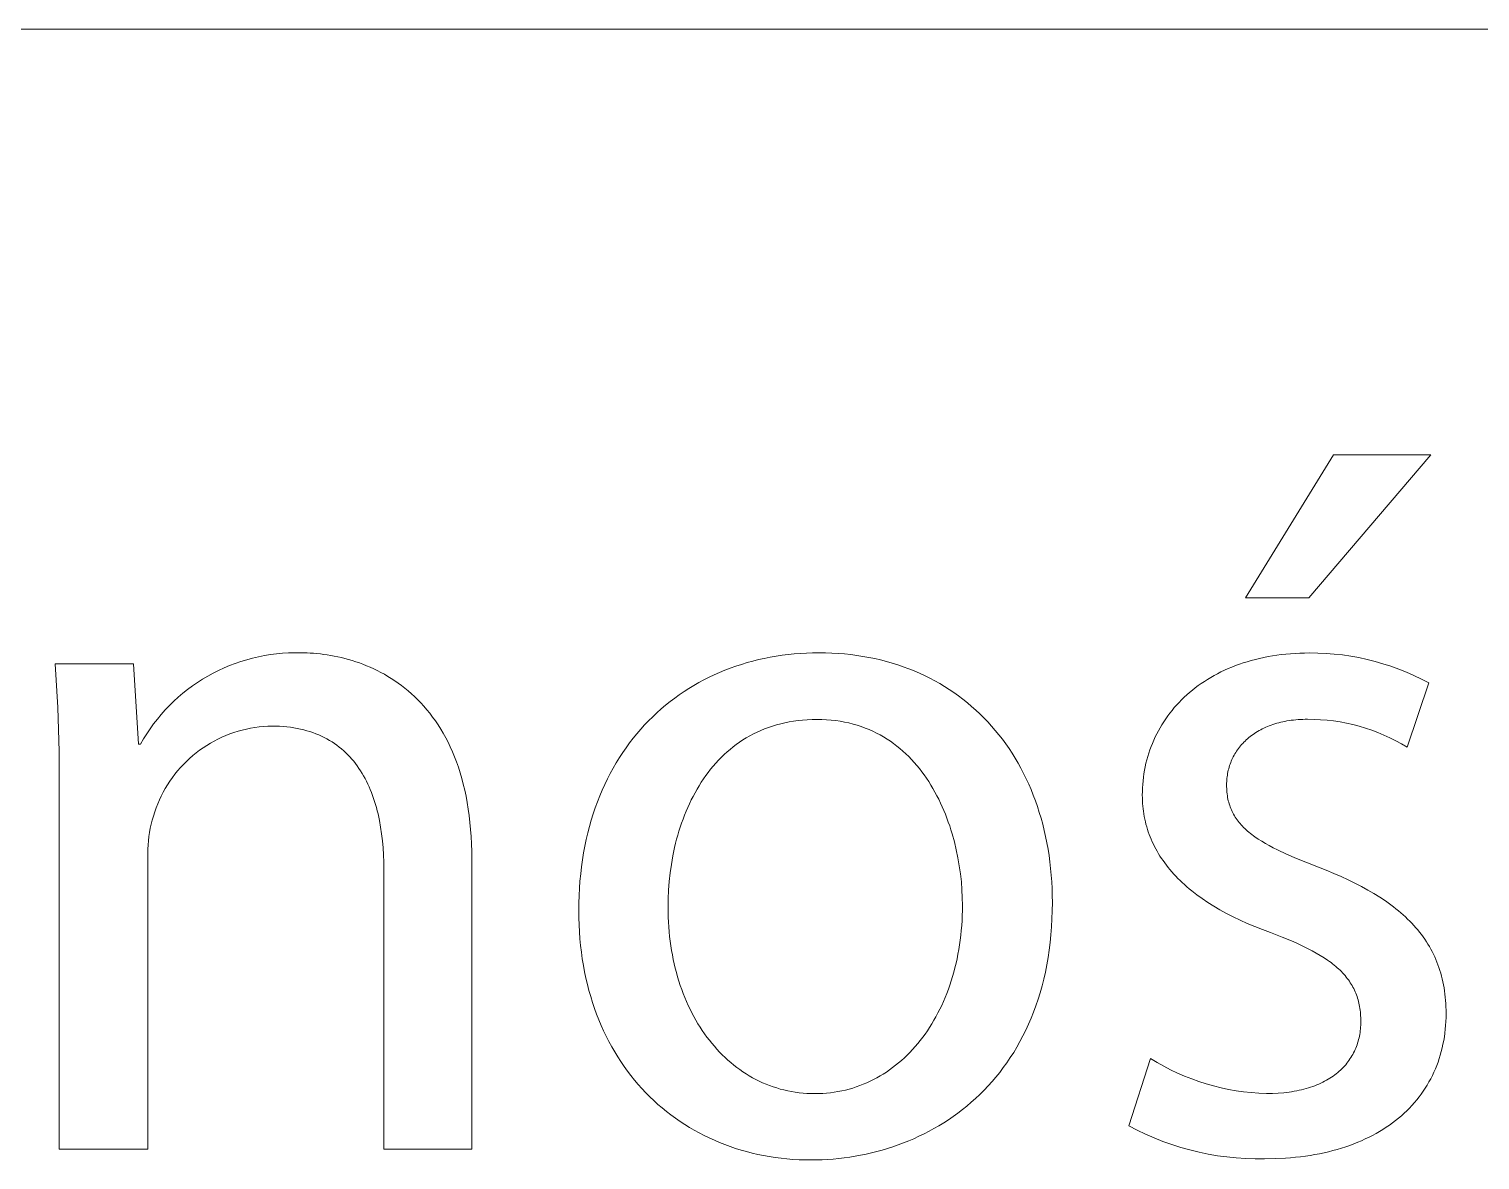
# Model space of a CAD drawing. Header units: millimetres. Extents: x 0 to 4030, y 0 to 2816.
# Drawn here: x 3441 to 3499.5, y 67.1 to 112.6 of the extents above; entities that cross this region are included whole.
import ezdxf

# ---------------------------------------------------------------- set-up
doc = ezdxf.new("R2010")
doc.units = ezdxf.units.MM
doc.header["$MEASUREMENT"] = 0
doc.layers.add('Domyślny', color=7, linetype='Continuous', true_color=0x000000)

msp = doc.modelspace()

# ---------------------------------------------------------------- linework, layer by layer
at = {"layer": 'Domyślny', "color": 18, "lineweight": 15, "true_color": 0x000000}
for p, q in [((2507.177, 112.62), (4026.414, 112.62)), ((3490.021, 89.707), (3493.564, 95.478)), ((3497.483, 95.478), (3492.571, 89.707)), ((3493.564, 95.478), (3497.483, 95.478)), ((3492.571, 89.707), (3490.021, 89.707)), ((3449.31, 87.072), (3449.541, 87.151)), ((3449.541, 87.151), (3449.774, 87.222)), ((3449.774, 87.222), (3450.01, 87.286)), ((3450.01, 87.286), (3450.248, 87.341)), ((3450.248, 87.341), (3450.487, 87.388)), ((3450.487, 87.388), (3450.728, 87.428)), ((3450.728, 87.428), (3450.97, 87.458)), ((3450.97, 87.458), (3451.213, 87.481)), ((3451.213, 87.481), (3451.456, 87.496)), ((3451.456, 87.496), (3451.7, 87.502)), ((3451.7, 87.502), (3451.944, 87.5)), ((3451.944, 87.5), (3452.072, 87.498)), ((3452.072, 87.498), (3452.203, 87.495)), ((3452.203, 87.495), (3452.335, 87.488)), ((3452.335, 87.488), (3452.469, 87.48)), ((3452.469, 87.48), (3452.604, 87.468)), ((3452.604, 87.468), (3452.741, 87.454)), ((3452.741, 87.454), (3452.879, 87.437)), ((3452.879, 87.437), (3453.019, 87.417)), ((3453.019, 87.417), (3453.16, 87.394)), ((3453.16, 87.394), (3453.302, 87.367)), ((3453.302, 87.367), (3453.444, 87.338)), ((3453.444, 87.338), (3453.588, 87.306)), ((3453.588, 87.306), (3453.732, 87.27)), ((3453.732, 87.27), (3453.876, 87.23)), ((3453.876, 87.23), (3454.021, 87.188)), ((3454.021, 87.188), (3454.166, 87.141)), ((3454.166, 87.141), (3454.311, 87.091)), ((3469.932, 87.103), (3470.161, 87.166)), ((3470.161, 87.166), (3470.393, 87.224)), ((3470.393, 87.224), (3470.627, 87.276)), ((3470.627, 87.276), (3470.863, 87.323)), ((3470.863, 87.323), (3471.102, 87.365)), ((3471.102, 87.365), (3471.343, 87.401)), ((3471.343, 87.401), (3471.585, 87.431)), ((3471.585, 87.431), (3471.83, 87.456)), ((3471.83, 87.456), (3472.077, 87.476)), ((3472.077, 87.476), (3472.326, 87.49)), ((3472.326, 87.49), (3472.576, 87.498)), ((3472.576, 87.498), (3472.828, 87.501)), ((3472.828, 87.501), (3473.09, 87.498)), ((3473.09, 87.498), (3473.349, 87.489)), ((3473.349, 87.489), (3473.605, 87.474)), ((3473.605, 87.474), (3473.858, 87.454)), ((3473.858, 87.454), (3474.109, 87.427)), ((3474.109, 87.427), (3474.356, 87.395)), ((3474.356, 87.395), (3474.601, 87.357)), ((3474.601, 87.357), (3474.843, 87.314)), ((3474.843, 87.314), (3475.082, 87.265)), ((3475.082, 87.265), (3475.317, 87.21)), ((3475.317, 87.21), (3475.55, 87.15)), ((3475.55, 87.15), (3475.779, 87.085)), ((3489.93, 87.092), (3490.089, 87.142)), ((3490.089, 87.142), (3490.251, 87.189)), ((3490.251, 87.189), (3490.416, 87.233)), ((3490.416, 87.233), (3490.584, 87.274)), ((3490.584, 87.274), (3490.754, 87.311)), ((3490.754, 87.311), (3490.927, 87.345)), ((3490.927, 87.345), (3491.102, 87.375)), ((3491.102, 87.375), (3491.28, 87.403)), ((3491.28, 87.403), (3491.461, 87.426)), ((3491.461, 87.426), (3491.644, 87.446)), ((3491.644, 87.446), (3491.83, 87.463)), ((3491.83, 87.463), (3492.018, 87.476)), ((3492.018, 87.476), (3492.209, 87.485)), ((3492.209, 87.485), (3492.402, 87.491)), ((3492.402, 87.491), (3492.598, 87.493)), ((3492.598, 87.493), (3492.932, 87.489)), ((3492.932, 87.489), (3493.265, 87.475)), ((3493.265, 87.475), (3493.598, 87.449)), ((3493.598, 87.449), (3493.93, 87.412)), ((3493.93, 87.412), (3494.26, 87.364)), ((3494.26, 87.364), (3494.589, 87.304)), ((3494.589, 87.304), (3494.915, 87.234)), ((3494.915, 87.234), (3495.239, 87.153)), ((3495.239, 87.153), (3495.559, 87.06)), ((3442.156, 85.291), (3442.053, 87.057)), ((3442.053, 87.057), (3445.207, 87.057)), ((3445.207, 87.057), (3445.408, 83.822)), ((3447.994, 86.436), (3448.204, 86.561)), ((3448.204, 86.561), (3448.418, 86.678)), ((3448.418, 86.678), (3448.636, 86.787)), ((3448.636, 86.787), (3448.858, 86.89)), ((3448.858, 86.89), (3449.082, 86.985)), ((3449.082, 86.985), (3449.31, 87.072)), ((3454.311, 87.091), (3454.456, 87.038)), ((3454.456, 87.038), (3454.601, 86.98)), ((3454.601, 86.98), (3454.745, 86.919)), ((3454.745, 86.919), (3454.89, 86.854)), ((3454.89, 86.854), (3455.033, 86.784)), ((3455.033, 86.784), (3455.176, 86.711)), ((3455.176, 86.711), (3455.318, 86.633)), ((3455.318, 86.633), (3455.459, 86.551)), ((3455.459, 86.551), (3455.599, 86.465)), ((3468.4, 86.515), (3468.611, 86.615)), ((3468.611, 86.615), (3468.824, 86.71)), ((3468.824, 86.71), (3469.04, 86.799)), ((3469.04, 86.799), (3469.259, 86.883)), ((3469.259, 86.883), (3469.481, 86.962)), ((3469.481, 86.962), (3469.705, 87.035)), ((3469.705, 87.035), (3469.932, 87.103)), ((3475.779, 87.085), (3476.006, 87.014)), ((3476.006, 87.014), (3476.229, 86.938)), ((3476.229, 86.938), (3476.448, 86.857)), ((3476.448, 86.857), (3476.665, 86.77)), ((3476.665, 86.77), (3476.878, 86.678)), ((3476.878, 86.678), (3477.087, 86.581)), ((3477.087, 86.581), (3477.293, 86.479)), ((3488.62, 86.508), (3488.754, 86.584)), ((3488.754, 86.584), (3488.891, 86.657)), ((3488.891, 86.657), (3489.031, 86.728)), ((3489.031, 86.728), (3489.174, 86.796)), ((3489.174, 86.796), (3489.32, 86.861)), ((3489.32, 86.861), (3489.468, 86.924)), ((3489.468, 86.924), (3489.619, 86.983)), ((3489.619, 86.983), (3489.773, 87.039)), ((3489.773, 87.039), (3489.93, 87.092)), ((3495.559, 87.06), (3495.877, 86.957)), ((3495.877, 86.957), (3496.191, 86.844)), ((3496.191, 86.844), (3496.501, 86.719)), ((3496.501, 86.719), (3496.806, 86.585)), ((3496.806, 86.585), (3497.107, 86.44)), ((3447.2, 85.87), (3447.391, 86.021)), ((3447.391, 86.021), (3447.588, 86.166)), ((3447.588, 86.166), (3447.789, 86.305)), ((3447.789, 86.305), (3447.994, 86.436)), ((3455.599, 86.465), (3455.738, 86.374)), ((3455.738, 86.374), (3455.876, 86.279)), ((3455.876, 86.279), (3456.012, 86.18)), ((3456.012, 86.18), (3456.146, 86.075)), ((3456.146, 86.075), (3456.279, 85.966)), ((3456.279, 85.966), (3456.41, 85.852)), ((3467.396, 85.941), (3467.59, 86.066)), ((3467.59, 86.066), (3467.788, 86.186)), ((3467.788, 86.186), (3467.989, 86.301)), ((3467.989, 86.301), (3468.193, 86.411)), ((3468.193, 86.411), (3468.4, 86.515)), ((3477.293, 86.479), (3477.496, 86.372)), ((3477.496, 86.372), (3477.695, 86.26)), ((3477.695, 86.26), (3477.89, 86.143)), ((3477.89, 86.143), (3478.082, 86.022)), ((3478.082, 86.022), (3478.27, 85.895)), ((3487.764, 85.902), (3487.878, 85.996)), ((3487.878, 85.996), (3487.994, 86.087)), ((3487.994, 86.087), (3488.113, 86.176)), ((3488.113, 86.176), (3488.236, 86.263)), ((3488.236, 86.263), (3488.361, 86.347)), ((3488.361, 86.347), (3488.489, 86.429)), ((3488.489, 86.429), (3488.62, 86.508)), ((3497.402, 86.285), (3496.53, 83.695)), ((3497.107, 86.44), (3497.402, 86.285)), ((3446.491, 85.201), (3446.659, 85.377)), ((3446.659, 85.377), (3446.834, 85.547)), ((3446.834, 85.547), (3447.014, 85.712)), ((3447.014, 85.712), (3447.2, 85.87)), ((3456.41, 85.852), (3456.539, 85.733)), ((3456.539, 85.733), (3456.666, 85.609)), ((3456.666, 85.609), (3456.79, 85.481)), ((3456.79, 85.481), (3456.912, 85.347)), ((3466.475, 85.241), (3466.652, 85.391)), ((3466.652, 85.391), (3466.832, 85.536)), ((3466.832, 85.536), (3467.017, 85.676)), ((3467.017, 85.676), (3467.204, 85.811)), ((3467.204, 85.811), (3467.396, 85.941)), ((3478.27, 85.895), (3478.454, 85.764)), ((3478.454, 85.764), (3478.635, 85.628)), ((3478.635, 85.628), (3478.811, 85.487)), ((3478.811, 85.487), (3478.984, 85.341)), ((3487.15, 85.29), (3487.244, 85.397)), ((3487.244, 85.397), (3487.342, 85.502)), ((3487.342, 85.502), (3487.443, 85.606)), ((3487.443, 85.606), (3487.547, 85.707)), ((3487.547, 85.707), (3487.654, 85.805)), ((3487.654, 85.805), (3487.764, 85.902)), ((3442.209, 83.524), (3442.156, 85.291)), ((3446.021, 84.639), (3446.171, 84.832)), ((3446.171, 84.832), (3446.328, 85.019)), ((3446.328, 85.019), (3446.491, 85.201)), ((3456.912, 85.347), (3457.032, 85.207)), ((3457.032, 85.207), (3457.149, 85.063)), ((3457.149, 85.063), (3457.263, 84.913)), ((3457.263, 84.913), (3457.375, 84.758)), ((3465.967, 84.763), (3466.132, 84.927)), ((3466.132, 84.927), (3466.302, 85.087)), ((3466.302, 85.087), (3466.475, 85.241)), ((3472.174, 84.792), (3471.99, 84.772)), ((3472.362, 84.806), (3472.174, 84.792)), ((3472.553, 84.814), (3472.362, 84.806)), ((3472.748, 84.817), (3472.553, 84.814)), ((3472.943, 84.814), (3472.748, 84.817)), ((3473.134, 84.805), (3472.943, 84.814)), ((3473.322, 84.79), (3473.134, 84.805)), ((3473.506, 84.769), (3473.322, 84.79)), ((3478.984, 85.341), (3479.153, 85.191)), ((3479.153, 85.191), (3479.318, 85.037)), ((3479.318, 85.037), (3479.479, 84.878)), ((3479.479, 84.878), (3479.636, 84.714)), ((3486.725, 84.723), (3486.803, 84.84)), ((3486.803, 84.84), (3486.885, 84.955)), ((3486.885, 84.955), (3486.97, 85.069)), ((3486.97, 85.069), (3487.058, 85.18)), ((3487.058, 85.18), (3487.15, 85.29)), ((3491.864, 84.78), (3491.776, 84.767)), ((3491.953, 84.791), (3491.864, 84.78)), ((3492.044, 84.8), (3491.953, 84.791)), ((3492.136, 84.808), (3492.044, 84.8)), ((3492.229, 84.814), (3492.136, 84.808)), ((3492.324, 84.819), (3492.229, 84.814)), ((3492.42, 84.821), (3492.324, 84.819)), ((3492.517, 84.822), (3492.42, 84.821)), ((3492.781, 84.819), (3492.517, 84.822)), ((3493.045, 84.806), (3492.781, 84.819)), ((3493.308, 84.785), (3493.045, 84.806)), ((3493.57, 84.754), (3493.308, 84.785)), ((3445.612, 84.033), (3445.741, 84.24)), ((3445.741, 84.24), (3445.878, 84.442)), ((3445.878, 84.442), (3446.021, 84.639)), ((3449.092, 84.231), (3448.931, 84.168)), ((3449.256, 84.289), (3449.092, 84.231)), ((3449.421, 84.341), (3449.256, 84.289)), ((3449.589, 84.387), (3449.421, 84.341)), ((3449.757, 84.427), (3449.589, 84.387)), ((3449.928, 84.462), (3449.757, 84.427)), ((3450.099, 84.491), (3449.928, 84.462)), ((3450.271, 84.514), (3450.099, 84.491)), ((3450.443, 84.531), (3450.271, 84.514)), ((3450.617, 84.542), (3450.443, 84.531)), ((3450.79, 84.547), (3450.617, 84.542)), ((3450.945, 84.545), (3450.79, 84.547)), ((3451.096, 84.539), (3450.945, 84.545)), ((3451.244, 84.53), (3451.096, 84.539)), ((3451.389, 84.517), (3451.244, 84.53)), ((3451.531, 84.5), (3451.389, 84.517)), ((3451.67, 84.48), (3451.531, 84.5)), ((3451.806, 84.456), (3451.67, 84.48)), ((3451.939, 84.428), (3451.806, 84.456)), ((3452.07, 84.398), (3451.939, 84.428)), ((3452.197, 84.363), (3452.07, 84.398)), ((3452.321, 84.326), (3452.197, 84.363)), ((3452.442, 84.285), (3452.321, 84.326)), ((3452.561, 84.24), (3452.442, 84.285)), ((3452.676, 84.193), (3452.561, 84.24)), ((3457.375, 84.758), (3457.483, 84.597)), ((3457.483, 84.597), (3457.588, 84.43)), ((3457.588, 84.43), (3457.69, 84.258)), ((3457.69, 84.258), (3457.789, 84.08)), ((3465.345, 84.058), (3465.494, 84.241)), ((3465.494, 84.241), (3465.648, 84.42)), ((3465.648, 84.42), (3465.805, 84.594)), ((3465.805, 84.594), (3465.967, 84.763)), ((3470.188, 84.232), (3470.044, 84.155)), ((3470.335, 84.304), (3470.188, 84.232)), ((3470.485, 84.372), (3470.335, 84.304)), ((3470.639, 84.436), (3470.485, 84.372)), ((3470.796, 84.495), (3470.639, 84.436)), ((3470.957, 84.549), (3470.796, 84.495)), ((3471.12, 84.599), (3470.957, 84.549)), ((3471.288, 84.643), (3471.12, 84.599)), ((3471.458, 84.683), (3471.288, 84.643)), ((3471.632, 84.718), (3471.458, 84.683)), ((3471.809, 84.748), (3471.632, 84.718)), ((3471.99, 84.772), (3471.809, 84.748)), ((3473.686, 84.742), (3473.506, 84.769)), ((3473.863, 84.711), (3473.686, 84.742)), ((3474.036, 84.673), (3473.863, 84.711)), ((3474.206, 84.63), (3474.036, 84.673)), ((3474.372, 84.582), (3474.206, 84.63)), ((3474.534, 84.529), (3474.372, 84.582)), ((3474.693, 84.471), (3474.534, 84.529)), ((3474.849, 84.409), (3474.693, 84.471)), ((3475.001, 84.341), (3474.849, 84.409)), ((3475.149, 84.269), (3475.001, 84.341)), ((3475.294, 84.192), (3475.149, 84.269)), ((3479.636, 84.714), (3479.788, 84.547)), ((3479.788, 84.547), (3479.937, 84.375)), ((3479.937, 84.375), (3480.081, 84.198)), ((3480.081, 84.198), (3480.221, 84.018)), ((3486.381, 84.11), (3486.443, 84.236)), ((3486.443, 84.236), (3486.509, 84.36)), ((3486.509, 84.36), (3486.577, 84.483)), ((3486.577, 84.483), (3486.649, 84.604)), ((3486.649, 84.604), (3486.725, 84.723)), ((3490.321, 84.211), (3490.264, 84.169)), ((3490.38, 84.251), (3490.321, 84.211)), ((3490.44, 84.29), (3490.38, 84.251)), ((3490.502, 84.328), (3490.44, 84.29)), ((3490.565, 84.364), (3490.502, 84.328)), ((3490.63, 84.4), (3490.565, 84.364)), ((3490.696, 84.434), (3490.63, 84.4)), ((3490.764, 84.467), (3490.696, 84.434)), ((3490.833, 84.498), (3490.764, 84.467)), ((3490.904, 84.528), (3490.833, 84.498)), ((3490.976, 84.557), (3490.904, 84.528)), ((3491.05, 84.585), (3490.976, 84.557)), ((3491.125, 84.611), (3491.05, 84.585)), ((3491.201, 84.636), (3491.125, 84.611)), ((3491.279, 84.659), (3491.201, 84.636)), ((3491.358, 84.681), (3491.279, 84.659)), ((3491.439, 84.701), (3491.358, 84.681)), ((3491.521, 84.72), (3491.439, 84.701)), ((3491.605, 84.737), (3491.521, 84.72)), ((3491.69, 84.753), (3491.605, 84.737)), ((3491.776, 84.767), (3491.69, 84.753)), ((3493.831, 84.714), (3493.57, 84.754)), ((3494.09, 84.665), (3493.831, 84.714)), ((3494.348, 84.607), (3494.09, 84.665)), ((3494.603, 84.54), (3494.348, 84.607)), ((3494.856, 84.464), (3494.603, 84.54)), ((3495.106, 84.38), (3494.856, 84.464)), ((3495.353, 84.286), (3495.106, 84.38)), ((3495.596, 84.185), (3495.353, 84.286)), ((3445.408, 83.822), (3445.489, 83.822)), ((3445.489, 83.822), (3445.612, 84.033)), ((3448.015, 83.675), (3447.874, 83.575)), ((3448.161, 83.77), (3448.015, 83.675)), ((3448.309, 83.86), (3448.161, 83.77)), ((3448.46, 83.945), (3448.309, 83.86)), ((3448.614, 84.024), (3448.46, 83.945)), ((3448.771, 84.099), (3448.614, 84.024)), ((3448.931, 84.168), (3448.771, 84.099)), ((3452.789, 84.142), (3452.676, 84.193)), ((3452.899, 84.089), (3452.789, 84.142)), ((3453.006, 84.032), (3452.899, 84.089)), ((3453.11, 83.972), (3453.006, 84.032)), ((3453.212, 83.909), (3453.11, 83.972)), ((3453.311, 83.844), (3453.212, 83.909)), ((3453.407, 83.775), (3453.311, 83.844)), ((3453.5, 83.704), (3453.407, 83.775)), ((3453.591, 83.63), (3453.5, 83.704)), ((3453.68, 83.553), (3453.591, 83.63)), ((3457.789, 84.08), (3457.884, 83.897)), ((3457.884, 83.897), (3457.975, 83.707)), ((3457.975, 83.707), (3458.062, 83.511)), ((3464.923, 83.48), (3465.059, 83.677)), ((3465.059, 83.677), (3465.2, 83.87)), ((3465.2, 83.87), (3465.345, 84.058)), ((3469.249, 83.61), (3469.127, 83.506)), ((3469.373, 83.711), (3469.249, 83.61)), ((3469.501, 83.807), (3469.373, 83.711)), ((3469.632, 83.9), (3469.501, 83.807)), ((3469.766, 83.989), (3469.632, 83.9)), ((3469.903, 84.074), (3469.766, 83.989)), ((3470.044, 84.155), (3469.903, 84.074)), ((3475.436, 84.111), (3475.294, 84.192)), ((3475.574, 84.026), (3475.436, 84.111)), ((3475.709, 83.936), (3475.574, 84.026)), ((3475.841, 83.842), (3475.709, 83.936)), ((3475.969, 83.745), (3475.841, 83.842)), ((3476.094, 83.643), (3475.969, 83.745)), ((3476.216, 83.538), (3476.094, 83.643)), ((3480.221, 84.018), (3480.357, 83.833)), ((3480.357, 83.833), (3480.489, 83.644)), ((3480.489, 83.644), (3480.616, 83.451)), ((3486.167, 83.591), (3486.216, 83.723)), ((3486.216, 83.723), (3486.268, 83.853)), ((3486.268, 83.853), (3486.323, 83.982)), ((3486.323, 83.982), (3486.381, 84.11)), ((3489.736, 83.646), (3489.697, 83.593)), ((3489.776, 83.698), (3489.736, 83.646)), ((3489.818, 83.75), (3489.776, 83.698)), ((3489.861, 83.8), (3489.818, 83.75)), ((3489.906, 83.85), (3489.861, 83.8)), ((3489.953, 83.899), (3489.906, 83.85)), ((3490.001, 83.946), (3489.953, 83.899)), ((3490.051, 83.993), (3490.001, 83.946)), ((3490.102, 84.039), (3490.051, 83.993)), ((3490.154, 84.083), (3490.102, 84.039)), ((3490.209, 84.127), (3490.154, 84.083)), ((3490.264, 84.169), (3490.209, 84.127)), ((3495.836, 84.075), (3495.596, 84.185)), ((3496.072, 83.956), (3495.836, 84.075)), ((3496.303, 83.829), (3496.072, 83.956)), ((3496.53, 83.695), (3496.303, 83.829)), ((3442.214, 81.756), (3442.209, 83.524)), ((3447.343, 83.127), (3447.221, 83.005)), ((3447.47, 83.246), (3447.343, 83.127)), ((3447.601, 83.36), (3447.47, 83.246)), ((3447.735, 83.47), (3447.601, 83.36)), ((3447.874, 83.575), (3447.735, 83.47)), ((3453.765, 83.473), (3453.68, 83.553)), ((3453.848, 83.391), (3453.765, 83.473)), ((3453.929, 83.306), (3453.848, 83.391)), ((3454.006, 83.218), (3453.929, 83.306)), ((3454.082, 83.129), (3454.006, 83.218)), ((3454.155, 83.036), (3454.082, 83.129)), ((3454.225, 82.941), (3454.155, 83.036)), ((3458.062, 83.511), (3458.146, 83.31)), ((3458.146, 83.31), (3458.225, 83.102)), ((3458.225, 83.102), (3458.301, 82.888)), ((3464.541, 82.86), (3464.664, 83.072)), ((3464.664, 83.072), (3464.791, 83.278)), ((3464.791, 83.278), (3464.923, 83.48)), ((3468.674, 83.055), (3468.569, 82.934)), ((3468.783, 83.173), (3468.674, 83.055)), ((3468.894, 83.287), (3468.783, 83.173)), ((3469.009, 83.398), (3468.894, 83.287)), ((3469.127, 83.506), (3469.009, 83.398)), ((3476.334, 83.43), (3476.216, 83.538)), ((3476.449, 83.318), (3476.334, 83.43)), ((3476.561, 83.202), (3476.449, 83.318)), ((3476.67, 83.084), (3476.561, 83.202)), ((3476.775, 82.962), (3476.67, 83.084)), ((3480.616, 83.451), (3480.738, 83.254)), ((3480.738, 83.254), (3480.857, 83.053)), ((3480.857, 83.053), (3480.97, 82.848)), ((3485.978, 82.91), (3486.009, 83.049)), ((3486.009, 83.049), (3486.043, 83.186)), ((3486.043, 83.186), (3486.081, 83.322)), ((3486.081, 83.322), (3486.123, 83.457)), ((3486.123, 83.457), (3486.167, 83.591)), ((3489.421, 83.078), (3489.399, 83.017)), ((3489.445, 83.138), (3489.421, 83.078)), ((3489.471, 83.197), (3489.445, 83.138)), ((3489.499, 83.256), (3489.471, 83.197)), ((3489.528, 83.314), (3489.499, 83.256)), ((3489.559, 83.371), (3489.528, 83.314)), ((3489.591, 83.428), (3489.559, 83.371)), ((3489.625, 83.484), (3489.591, 83.428)), ((3489.66, 83.538), (3489.625, 83.484)), ((3489.697, 83.593), (3489.66, 83.538)), ((3446.775, 82.473), (3446.675, 82.331)), ((3446.879, 82.612), (3446.775, 82.473)), ((3446.989, 82.747), (3446.879, 82.612)), ((3447.102, 82.878), (3446.989, 82.747)), ((3447.221, 83.005), (3447.102, 82.878)), ((3454.293, 82.844), (3454.225, 82.941)), ((3454.358, 82.745), (3454.293, 82.844)), ((3454.421, 82.643), (3454.358, 82.745)), ((3454.482, 82.539), (3454.421, 82.643)), ((3454.54, 82.433), (3454.482, 82.539)), ((3458.301, 82.888), (3458.372, 82.667)), ((3458.372, 82.667), (3458.438, 82.441)), ((3458.438, 82.441), (3458.5, 82.207)), ((3464.309, 82.425), (3464.423, 82.645)), ((3464.423, 82.645), (3464.541, 82.86)), ((3468.271, 82.554), (3468.178, 82.421)), ((3468.367, 82.684), (3468.271, 82.554)), ((3468.466, 82.811), (3468.367, 82.684)), ((3468.569, 82.934), (3468.466, 82.811)), ((3476.877, 82.837), (3476.775, 82.962)), ((3476.977, 82.71), (3476.877, 82.837)), ((3477.073, 82.579), (3476.977, 82.71)), ((3477.165, 82.446), (3477.073, 82.579)), ((3477.255, 82.31), (3477.165, 82.446)), ((3480.97, 82.848), (3481.079, 82.639)), ((3481.079, 82.639), (3481.184, 82.427)), ((3485.89, 82.344), (3485.907, 82.487)), ((3485.907, 82.487), (3485.927, 82.629)), ((3485.927, 82.629), (3485.951, 82.77)), ((3485.951, 82.77), (3485.978, 82.91)), ((3489.27, 82.445), (3489.264, 82.379)), ((3489.277, 82.51), (3489.27, 82.445)), ((3489.287, 82.575), (3489.277, 82.51)), ((3489.298, 82.64), (3489.287, 82.575)), ((3489.31, 82.704), (3489.298, 82.64)), ((3489.325, 82.768), (3489.31, 82.704)), ((3489.341, 82.831), (3489.325, 82.768)), ((3489.358, 82.893), (3489.341, 82.831)), ((3489.378, 82.955), (3489.358, 82.893)), ((3489.399, 83.017), (3489.378, 82.955)), ((3446.406, 81.886), (3446.327, 81.731)), ((3446.491, 82.037), (3446.406, 81.886)), ((3446.58, 82.186), (3446.491, 82.037)), ((3446.675, 82.331), (3446.58, 82.186)), ((3454.596, 82.325), (3454.54, 82.433)), ((3454.65, 82.215), (3454.596, 82.325)), ((3454.701, 82.102), (3454.65, 82.215)), ((3454.75, 81.988), (3454.701, 82.102)), ((3454.797, 81.872), (3454.75, 81.988)), ((3454.842, 81.754), (3454.797, 81.872)), ((3458.5, 82.207), (3458.557, 81.968)), ((3458.557, 81.968), (3458.61, 81.721)), ((3463.999, 81.737), (3464.097, 81.971)), ((3464.097, 81.971), (3464.201, 82.2)), ((3464.201, 82.2), (3464.309, 82.425)), ((3467.836, 81.864), (3467.758, 81.719)), ((3467.917, 82.007), (3467.836, 81.864)), ((3468.001, 82.148), (3467.917, 82.007)), ((3468.088, 82.286), (3468.001, 82.148)), ((3468.178, 82.421), (3468.088, 82.286)), ((3477.342, 82.172), (3477.255, 82.31)), ((3477.426, 82.032), (3477.342, 82.172)), ((3477.506, 81.89), (3477.426, 82.032)), ((3477.584, 81.745), (3477.506, 81.89)), ((3481.184, 82.427), (3481.284, 82.21)), ((3481.284, 82.21), (3481.379, 81.99)), ((3481.379, 81.99), (3481.469, 81.766)), ((3485.861, 81.762), (3485.863, 81.909)), ((3485.863, 81.909), (3485.868, 82.055)), ((3485.868, 82.055), (3485.877, 82.2)), ((3485.877, 82.2), (3485.89, 82.344)), ((3489.257, 82.245), (3489.256, 82.178)), ((3489.256, 82.178), (3489.257, 82.103)), ((3489.26, 82.312), (3489.257, 82.245)), ((3489.257, 82.103), (3489.26, 82.029)), ((3489.264, 82.379), (3489.26, 82.312)), ((3489.26, 82.029), (3489.264, 81.956)), ((3489.264, 81.956), (3489.27, 81.884)), ((3489.27, 81.884), (3489.278, 81.814)), ((3442.214, 67.516), (3442.214, 81.756)), ((3446.184, 81.415), (3446.121, 81.253)), ((3446.253, 81.574), (3446.184, 81.415)), ((3446.327, 81.731), (3446.253, 81.574)), ((3454.884, 81.634), (3454.842, 81.754)), ((3454.924, 81.512), (3454.884, 81.634)), ((3454.962, 81.389), (3454.924, 81.512)), ((3454.998, 81.264), (3454.962, 81.389)), ((3458.61, 81.721), (3458.657, 81.468)), ((3458.657, 81.468), (3458.7, 81.208)), ((3463.817, 81.257), (3463.905, 81.499)), ((3463.905, 81.499), (3463.999, 81.737)), ((3467.543, 81.27), (3467.477, 81.117)), ((3467.611, 81.422), (3467.543, 81.27)), ((3467.683, 81.572), (3467.611, 81.422)), ((3467.758, 81.719), (3467.683, 81.572)), ((3477.658, 81.599), (3477.584, 81.745)), ((3477.73, 81.45), (3477.658, 81.599)), ((3477.799, 81.3), (3477.73, 81.45)), ((3477.864, 81.148), (3477.799, 81.3)), ((3481.469, 81.766), (3481.555, 81.539)), ((3481.555, 81.539), (3481.636, 81.308)), ((3481.636, 81.308), (3481.711, 81.074)), ((3485.862, 81.653), (3485.861, 81.762)), ((3485.866, 81.544), (3485.862, 81.653)), ((3485.872, 81.436), (3485.866, 81.544)), ((3485.88, 81.329), (3485.872, 81.436)), ((3485.891, 81.222), (3485.88, 81.329)), ((3489.278, 81.814), (3489.287, 81.744)), ((3489.287, 81.744), (3489.298, 81.676)), ((3489.298, 81.676), (3489.311, 81.609)), ((3489.311, 81.609), (3489.326, 81.543)), ((3489.326, 81.543), (3489.342, 81.479)), ((3489.342, 81.479), (3489.361, 81.415)), ((3489.361, 81.415), (3489.381, 81.352)), ((3489.381, 81.352), (3489.402, 81.29)), ((3489.402, 81.29), (3489.426, 81.23)), ((3445.966, 80.761), (3445.924, 80.598)), ((3446.012, 80.923), (3445.966, 80.761)), ((3446.064, 81.089), (3446.012, 80.923)), ((3446.121, 81.253), (3446.064, 81.089)), ((3455.031, 81.137), (3454.998, 81.264)), ((3455.063, 81.008), (3455.031, 81.137)), ((3455.12, 80.747), (3455.063, 81.008)), ((3455.169, 80.48), (3455.12, 80.747)), ((3458.7, 81.208), (3458.737, 80.941)), ((3458.737, 80.941), (3458.769, 80.668)), ((3463.582, 80.504), (3463.655, 80.759)), ((3463.655, 80.759), (3463.733, 81.01)), ((3463.733, 81.01), (3463.817, 81.257)), ((3467.354, 80.804), (3467.297, 80.644)), ((3467.414, 80.961), (3467.354, 80.804)), ((3467.477, 81.117), (3467.414, 80.961)), ((3477.927, 80.995), (3477.864, 81.148)), ((3477.987, 80.841), (3477.927, 80.995)), ((3478.044, 80.685), (3477.987, 80.841)), ((3481.711, 81.074), (3481.782, 80.836)), ((3481.782, 80.836), (3481.848, 80.594)), ((3485.905, 81.116), (3485.891, 81.222)), ((3485.921, 81.01), (3485.905, 81.116)), ((3485.939, 80.905), (3485.921, 81.01)), ((3485.96, 80.801), (3485.939, 80.905)), ((3485.983, 80.697), (3485.96, 80.801)), ((3486.009, 80.594), (3485.983, 80.697)), ((3489.426, 81.23), (3489.451, 81.17)), ((3489.451, 81.17), (3489.478, 81.111)), ((3489.478, 81.111), (3489.507, 81.053)), ((3489.507, 81.053), (3489.538, 80.996)), ((3489.538, 80.996), (3489.57, 80.94)), ((3489.57, 80.94), (3489.604, 80.884)), ((3489.604, 80.884), (3489.64, 80.83)), ((3489.64, 80.83), (3489.678, 80.776)), ((3489.678, 80.776), (3489.718, 80.723)), ((3489.718, 80.723), (3489.759, 80.671)), ((3445.857, 80.267), (3445.831, 80.101)), ((3445.888, 80.433), (3445.857, 80.267)), ((3445.924, 80.598), (3445.888, 80.433)), ((3455.209, 80.207), (3455.169, 80.48)), ((3455.242, 79.93), (3455.209, 80.207)), ((3458.769, 80.668), (3458.795, 80.387)), ((3458.795, 80.387), (3458.815, 80.099)), ((3463.453, 79.98), (3463.515, 80.244)), ((3463.515, 80.244), (3463.582, 80.504)), ((3467.143, 80.158), (3467.097, 79.993)), ((3467.191, 80.321), (3467.143, 80.158)), ((3467.242, 80.484), (3467.191, 80.321)), ((3467.297, 80.644), (3467.242, 80.484)), ((3478.098, 80.528), (3478.044, 80.685)), ((3478.149, 80.37), (3478.098, 80.528)), ((3478.198, 80.211), (3478.149, 80.37)), ((3478.287, 79.891), (3478.198, 80.211)), ((3481.848, 80.594), (3481.909, 80.349)), ((3481.909, 80.349), (3481.965, 80.101)), ((3481.965, 80.101), (3482.016, 79.85)), ((3486.037, 80.492), (3486.009, 80.594)), ((3486.068, 80.39), (3486.037, 80.492)), ((3486.102, 80.289), (3486.068, 80.39)), ((3486.137, 80.188), (3486.102, 80.289)), ((3486.176, 80.089), (3486.137, 80.188)), ((3489.759, 80.671), (3489.803, 80.619)), ((3489.803, 80.619), (3489.848, 80.568)), ((3489.848, 80.568), (3489.895, 80.517)), ((3489.895, 80.517), (3489.944, 80.468)), ((3489.944, 80.468), (3489.994, 80.419)), ((3489.994, 80.419), (3490.047, 80.37)), ((3490.047, 80.37), (3490.101, 80.322)), ((3490.101, 80.322), (3490.157, 80.274)), ((3490.157, 80.274), (3490.215, 80.227)), ((3490.215, 80.227), (3490.275, 80.18)), ((3490.275, 80.18), (3490.337, 80.134)), ((3490.337, 80.134), (3490.4, 80.088)), ((3445.787, 79.597), (3445.783, 79.428)), ((3445.796, 79.765), (3445.787, 79.597)), ((3445.811, 79.933), (3445.796, 79.765)), ((3445.831, 80.101), (3445.811, 79.933)), ((3455.268, 79.647), (3455.242, 79.93)), ((3455.285, 79.361), (3455.268, 79.647)), ((3458.815, 80.099), (3458.83, 79.804)), ((3458.83, 79.804), (3458.839, 79.502)), ((3463.346, 79.44), (3463.397, 79.712)), ((3463.397, 79.712), (3463.453, 79.98)), ((3467.015, 79.659), (3466.943, 79.322)), ((3467.054, 79.827), (3467.015, 79.659)), ((3467.097, 79.993), (3467.054, 79.827)), ((3478.364, 79.569), (3478.287, 79.891)), ((3478.431, 79.245), (3478.364, 79.569)), ((3482.016, 79.85), (3482.062, 79.595)), ((3482.062, 79.595), (3482.102, 79.338)), ((3486.216, 79.99), (3486.176, 80.089)), ((3486.26, 79.891), (3486.216, 79.99)), ((3486.305, 79.793), (3486.26, 79.891)), ((3486.354, 79.696), (3486.305, 79.793)), ((3486.404, 79.6), (3486.354, 79.696)), ((3486.458, 79.505), (3486.404, 79.6)), ((3490.4, 80.088), (3490.533, 79.998)), ((3490.533, 79.998), (3490.674, 79.909)), ((3490.674, 79.909), (3490.822, 79.821)), ((3490.822, 79.821), (3490.977, 79.733)), ((3490.977, 79.733), (3491.14, 79.647)), ((3491.14, 79.647), (3491.311, 79.561)), ((3491.311, 79.561), (3491.677, 79.389)), ((3445.783, 79.428), (3445.784, 79.259)), ((3445.784, 79.259), (3445.784, 67.516)), ((3455.296, 79.07), (3455.285, 79.361)), ((3455.299, 78.776), (3455.296, 79.07)), ((3458.839, 79.502), (3458.842, 79.192)), ((3458.842, 79.192), (3458.842, 67.516)), ((3463.262, 78.883), (3463.301, 79.164)), ((3463.301, 79.164), (3463.346, 79.44)), ((3466.883, 78.98), (3466.835, 78.636)), ((3466.943, 79.322), (3466.883, 78.98)), ((3478.487, 78.921), (3478.431, 79.245)), ((3482.102, 79.338), (3482.137, 79.077)), ((3482.137, 79.077), (3482.167, 78.813)), ((3486.514, 79.41), (3486.458, 79.505)), ((3486.572, 79.316), (3486.514, 79.41)), ((3486.633, 79.222), (3486.572, 79.316)), ((3486.696, 79.13), (3486.633, 79.222)), ((3486.762, 79.038), (3486.696, 79.13)), ((3486.831, 78.947), (3486.762, 79.038)), ((3486.902, 78.856), (3486.831, 78.947)), ((3491.677, 79.389), (3492.073, 79.217)), ((3492.073, 79.217), (3492.96, 78.863)), ((3455.299, 67.516), (3455.299, 78.776)), ((3463.201, 78.309), (3463.229, 78.598)), ((3463.229, 78.598), (3463.262, 78.883)), ((3466.835, 78.636), (3466.797, 78.29)), ((3478.533, 78.598), (3478.487, 78.921)), ((3478.568, 78.276), (3478.533, 78.598)), ((3482.167, 78.813), (3482.192, 78.546)), ((3482.192, 78.546), (3482.211, 78.276)), ((3486.976, 78.767), (3486.902, 78.856)), ((3487.052, 78.678), (3486.976, 78.767)), ((3487.131, 78.59), (3487.052, 78.678)), ((3487.212, 78.503), (3487.131, 78.59)), ((3487.296, 78.416), (3487.212, 78.503)), ((3487.382, 78.331), (3487.296, 78.416)), ((3492.96, 78.863), (3493.274, 78.74)), ((3493.274, 78.74), (3493.578, 78.615)), ((3493.578, 78.615), (3493.872, 78.486)), ((3493.872, 78.486), (3494.156, 78.355)), ((3494.156, 78.355), (3494.431, 78.222)), ((3463.164, 77.719), (3463.18, 78.016)), ((3463.18, 78.016), (3463.201, 78.309)), ((3466.77, 77.943), (3466.754, 77.595)), ((3466.797, 78.29), (3466.77, 77.943)), ((3478.593, 77.956), (3478.568, 78.276)), ((3478.607, 77.64), (3478.593, 77.956)), ((3482.211, 78.276), (3482.225, 78.003)), ((3482.225, 78.003), (3482.233, 77.727)), ((3487.471, 78.246), (3487.382, 78.331)), ((3487.563, 78.162), (3487.471, 78.246)), ((3487.657, 78.079), (3487.563, 78.162)), ((3487.754, 77.997), (3487.657, 78.079)), ((3487.854, 77.915), (3487.754, 77.997)), ((3488.06, 77.755), (3487.854, 77.915)), ((3494.431, 78.222), (3494.695, 78.085)), ((3494.695, 78.085), (3494.951, 77.945)), ((3494.951, 77.945), (3495.196, 77.801)), ((3495.196, 77.801), (3495.431, 77.654)), ((3463.152, 77.113), (3463.155, 77.418)), ((3463.155, 77.418), (3463.164, 77.719)), ((3466.754, 77.595), (3466.749, 77.248)), ((3466.749, 77.248), (3466.75, 77.048)), ((3478.612, 77.328), (3478.607, 77.64)), ((3478.61, 77.123), (3478.612, 77.328)), ((3482.236, 77.449), (3482.232, 77.113)), ((3482.233, 77.727), (3482.236, 77.449)), ((3488.277, 77.598), (3488.06, 77.755)), ((3488.505, 77.445), (3488.277, 77.598)), ((3488.743, 77.295), (3488.505, 77.445)), ((3488.991, 77.149), (3488.743, 77.295)), ((3495.431, 77.654), (3495.657, 77.504)), ((3495.657, 77.504), (3495.873, 77.35)), ((3495.873, 77.35), (3495.977, 77.271)), ((3495.977, 77.271), (3496.079, 77.191)), ((3496.079, 77.191), (3496.178, 77.111)), ((3463.155, 76.826), (3463.152, 77.113)), ((3463.164, 76.543), (3463.155, 76.826)), ((3466.75, 77.048), (3466.756, 76.851)), ((3466.756, 76.851), (3466.765, 76.654)), ((3466.765, 76.654), (3466.777, 76.46)), ((3478.583, 76.517), (3478.596, 76.717)), ((3478.596, 76.717), (3478.605, 76.919)), ((3478.605, 76.919), (3478.61, 77.123)), ((3482.221, 76.784), (3482.203, 76.46)), ((3482.232, 77.113), (3482.221, 76.784)), ((3489.25, 77.007), (3488.991, 77.149)), ((3489.52, 76.868), (3489.25, 77.007)), ((3489.8, 76.733), (3489.52, 76.868)), ((3490.091, 76.602), (3489.8, 76.733)), ((3490.392, 76.475), (3490.091, 76.602)), ((3496.178, 77.111), (3496.275, 77.029)), ((3496.275, 77.029), (3496.369, 76.947)), ((3496.369, 76.947), (3496.461, 76.863)), ((3496.461, 76.863), (3496.55, 76.778)), ((3496.55, 76.778), (3496.637, 76.692)), ((3496.637, 76.692), (3496.722, 76.605)), ((3496.722, 76.605), (3496.804, 76.516)), ((3463.178, 76.262), (3463.164, 76.543)), ((3463.199, 75.985), (3463.178, 76.262)), ((3466.777, 76.46), (3466.793, 76.267)), ((3466.793, 76.267), (3466.812, 76.076)), ((3466.812, 76.076), (3466.835, 75.887)), ((3478.523, 75.93), (3478.547, 76.124)), ((3478.547, 76.124), (3478.566, 76.32)), ((3478.566, 76.32), (3478.583, 76.517)), ((3482.179, 76.142), (3482.147, 75.831)), ((3482.203, 76.46), (3482.179, 76.142)), ((3490.705, 76.352), (3490.392, 76.475)), ((3491.028, 76.233), (3490.705, 76.352)), ((3491.5, 76.052), (3491.028, 76.233)), ((3491.935, 75.871), (3491.5, 76.052)), ((3496.804, 76.516), (3496.883, 76.427)), ((3496.883, 76.427), (3496.96, 76.336)), ((3496.96, 76.336), (3497.034, 76.245)), ((3497.034, 76.245), (3497.106, 76.151)), ((3497.106, 76.151), (3497.176, 76.057)), ((3497.176, 76.057), (3497.243, 75.962)), ((3463.225, 75.712), (3463.199, 75.985)), ((3463.257, 75.442), (3463.225, 75.712)), ((3463.294, 75.176), (3463.257, 75.442)), ((3466.835, 75.887), (3466.861, 75.7)), ((3466.861, 75.7), (3466.891, 75.515)), ((3466.891, 75.515), (3466.924, 75.331)), ((3478.432, 75.362), (3478.466, 75.549)), ((3478.466, 75.549), (3478.496, 75.738)), ((3478.496, 75.738), (3478.523, 75.93)), ((3482.108, 75.525), (3482.063, 75.224)), ((3482.147, 75.831), (3482.108, 75.525)), ((3492.14, 75.78), (3491.935, 75.871)), ((3492.335, 75.688), (3492.14, 75.78)), ((3492.522, 75.596), (3492.335, 75.688)), ((3492.7, 75.503), (3492.522, 75.596)), ((3492.87, 75.409), (3492.7, 75.503)), ((3497.243, 75.962), (3497.307, 75.865)), ((3497.307, 75.865), (3497.369, 75.767)), ((3497.369, 75.767), (3497.429, 75.667)), ((3497.429, 75.667), (3497.486, 75.566)), ((3497.486, 75.566), (3497.54, 75.464)), ((3497.54, 75.464), (3497.592, 75.361)), ((3463.337, 74.913), (3463.294, 75.176)), ((3463.386, 74.654), (3463.337, 74.913)), ((3466.924, 75.331), (3466.96, 75.15)), ((3466.96, 75.15), (3466.999, 74.97)), ((3466.999, 74.97), (3467.042, 74.793)), ((3478.311, 74.813), (3478.355, 74.994)), ((3478.355, 74.994), (3478.395, 75.176)), ((3478.395, 75.176), (3478.432, 75.362)), ((3482.012, 74.93), (3481.954, 74.641)), ((3482.063, 75.224), (3482.012, 74.93)), ((3493.031, 75.314), (3492.87, 75.409)), ((3493.184, 75.218), (3493.031, 75.314)), ((3493.329, 75.12), (3493.184, 75.218)), ((3493.398, 75.071), (3493.329, 75.12)), ((3493.465, 75.021), (3493.398, 75.071)), ((3493.53, 74.971), (3493.465, 75.021)), ((3493.594, 74.92), (3493.53, 74.971)), ((3493.655, 74.869), (3493.594, 74.92)), ((3493.715, 74.818), (3493.655, 74.869)), ((3497.592, 75.361), (3497.642, 75.256)), ((3497.642, 75.256), (3497.688, 75.149)), ((3497.688, 75.149), (3497.733, 75.041)), ((3497.733, 75.041), (3497.775, 74.932)), ((3497.775, 74.932), (3497.814, 74.821)), ((3463.44, 74.399), (3463.386, 74.654)), ((3463.499, 74.147), (3463.44, 74.399)), ((3467.042, 74.793), (3467.087, 74.618)), ((3467.087, 74.618), (3467.136, 74.445)), ((3467.136, 74.445), (3467.188, 74.275)), ((3467.188, 74.275), (3467.243, 74.107)), ((3478.105, 74.115), (3478.161, 74.286)), ((3478.161, 74.286), (3478.214, 74.459)), ((3478.214, 74.459), (3478.264, 74.635)), ((3478.264, 74.635), (3478.311, 74.813)), ((3481.889, 74.359), (3481.819, 74.082)), ((3481.954, 74.641), (3481.889, 74.359)), ((3493.772, 74.766), (3493.715, 74.818)), ((3493.828, 74.713), (3493.772, 74.766)), ((3493.881, 74.66), (3493.828, 74.713)), ((3493.933, 74.606), (3493.881, 74.66)), ((3493.983, 74.552), (3493.933, 74.606)), ((3494.031, 74.497), (3493.983, 74.552)), ((3494.077, 74.442), (3494.031, 74.497)), ((3494.121, 74.386), (3494.077, 74.442)), ((3494.163, 74.329), (3494.121, 74.386)), ((3494.204, 74.272), (3494.163, 74.329)), ((3494.243, 74.214), (3494.204, 74.272)), ((3497.814, 74.821), (3497.851, 74.709)), ((3497.851, 74.709), (3497.885, 74.596)), ((3497.885, 74.596), (3497.917, 74.48)), ((3497.917, 74.48), (3497.946, 74.364)), ((3497.946, 74.364), (3497.973, 74.245)), ((3463.563, 73.899), (3463.499, 74.147)), ((3463.633, 73.655), (3463.563, 73.899)), ((3467.243, 74.107), (3467.301, 73.941)), ((3467.301, 73.941), (3467.362, 73.777)), ((3467.362, 73.777), (3467.427, 73.616)), ((3477.917, 73.619), (3477.983, 73.782)), ((3477.983, 73.782), (3478.045, 73.947)), ((3478.045, 73.947), (3478.105, 74.115)), ((3481.743, 73.81), (3481.661, 73.545)), ((3481.819, 74.082), (3481.743, 73.81)), ((3494.28, 74.155), (3494.243, 74.214)), ((3494.315, 74.096), (3494.28, 74.155)), ((3494.348, 74.035), (3494.315, 74.096)), ((3494.38, 73.974), (3494.348, 74.035)), ((3494.41, 73.913), (3494.38, 73.974)), ((3494.438, 73.85), (3494.41, 73.913)), ((3494.464, 73.787), (3494.438, 73.85)), ((3494.489, 73.723), (3494.464, 73.787)), ((3494.512, 73.658), (3494.489, 73.723)), ((3497.973, 74.245), (3497.997, 74.125)), ((3497.997, 74.125), (3498.019, 74.004)), ((3498.019, 74.004), (3498.038, 73.881)), ((3498.038, 73.881), (3498.054, 73.756)), ((3498.054, 73.756), (3498.068, 73.629)), ((3463.707, 73.415), (3463.633, 73.655)), ((3463.787, 73.179), (3463.707, 73.415)), ((3463.872, 72.946), (3463.787, 73.179)), ((3467.427, 73.616), (3467.494, 73.458)), ((3467.494, 73.458), (3467.563, 73.302)), ((3467.563, 73.302), (3467.636, 73.149)), ((3467.636, 73.149), (3467.712, 72.998)), ((3477.626, 72.994), (3477.703, 73.146)), ((3477.703, 73.146), (3477.778, 73.301)), ((3477.778, 73.301), (3477.849, 73.459)), ((3477.849, 73.459), (3477.917, 73.619)), ((3481.573, 73.285), (3481.479, 73.03)), ((3481.661, 73.545), (3481.573, 73.285)), ((3494.534, 73.592), (3494.512, 73.658)), ((3494.553, 73.525), (3494.534, 73.592)), ((3494.571, 73.458), (3494.553, 73.525)), ((3494.588, 73.389), (3494.571, 73.458)), ((3494.603, 73.32), (3494.588, 73.389)), ((3494.616, 73.249), (3494.603, 73.32)), ((3494.627, 73.178), (3494.616, 73.249)), ((3494.637, 73.106), (3494.627, 73.178)), ((3494.646, 73.032), (3494.637, 73.106)), ((3498.068, 73.629), (3498.08, 73.501)), ((3498.08, 73.501), (3498.089, 73.372)), ((3498.089, 73.372), (3498.095, 73.24)), ((3498.095, 73.24), (3498.099, 73.107)), ((3498.099, 73.107), (3498.1, 72.972)), ((3463.962, 72.717), (3463.872, 72.946)), ((3464.056, 72.493), (3463.962, 72.717)), ((3467.712, 72.998), (3467.79, 72.851)), ((3467.79, 72.851), (3467.871, 72.705)), ((3467.871, 72.705), (3467.955, 72.563)), ((3467.955, 72.563), (3468.042, 72.424)), ((3477.291, 72.416), (3477.379, 72.556)), ((3477.379, 72.556), (3477.464, 72.699)), ((3477.464, 72.699), (3477.547, 72.845)), ((3477.547, 72.845), (3477.626, 72.994)), ((3481.276, 72.539), (3481.166, 72.301)), ((3481.38, 72.782), (3481.276, 72.539)), ((3481.479, 73.03), (3481.38, 72.782)), ((3494.653, 72.958), (3494.646, 73.032)), ((3494.658, 72.882), (3494.653, 72.958)), ((3494.662, 72.806), (3494.658, 72.882)), ((3494.661, 72.5), (3494.664, 72.574)), ((3494.664, 72.728), (3494.662, 72.806)), ((3494.665, 72.65), (3494.664, 72.728)), ((3494.664, 72.574), (3494.665, 72.65)), ((3498.093, 72.653), (3498.083, 72.495)), ((3498.098, 72.811), (3498.093, 72.653)), ((3498.1, 72.972), (3498.098, 72.811)), ((3464.155, 72.272), (3464.056, 72.493)), ((3464.259, 72.055), (3464.155, 72.272)), ((3464.368, 71.843), (3464.259, 72.055)), ((3468.042, 72.424), (3468.131, 72.287)), ((3468.131, 72.287), (3468.223, 72.154)), ((3468.223, 72.154), (3468.317, 72.023)), ((3468.317, 72.023), (3468.414, 71.896)), ((3476.913, 71.886), (3477.011, 72.014)), ((3477.011, 72.014), (3477.107, 72.145)), ((3477.107, 72.145), (3477.2, 72.279)), ((3477.2, 72.279), (3477.291, 72.416)), ((3481.051, 72.07), (3480.931, 71.843)), ((3481.166, 72.301), (3481.051, 72.07)), ((3494.557, 71.853), (3494.576, 71.922)), ((3494.576, 71.922), (3494.593, 71.992)), ((3494.593, 71.992), (3494.608, 72.063)), ((3494.608, 72.063), (3494.621, 72.134)), ((3494.621, 72.134), (3494.633, 72.206)), ((3494.633, 72.206), (3494.642, 72.279)), ((3494.642, 72.279), (3494.65, 72.352)), ((3494.65, 72.352), (3494.657, 72.425)), ((3494.657, 72.425), (3494.661, 72.5)), ((3498.031, 72.033), (3498.005, 71.883)), ((3498.052, 72.186), (3498.031, 72.033)), ((3498.069, 72.34), (3498.052, 72.186)), ((3498.083, 72.495), (3498.069, 72.34)), ((3464.481, 71.634), (3464.368, 71.843)), ((3464.599, 71.43), (3464.481, 71.634)), ((3464.722, 71.23), (3464.599, 71.43)), ((3468.414, 71.896), (3468.514, 71.772)), ((3468.514, 71.772), (3468.616, 71.651)), ((3468.616, 71.651), (3468.72, 71.533)), ((3468.72, 71.533), (3468.827, 71.418)), ((3468.827, 71.418), (3468.937, 71.307)), ((3476.385, 71.297), (3476.495, 71.408)), ((3476.495, 71.408), (3476.603, 71.522)), ((3476.603, 71.522), (3476.709, 71.64)), ((3476.709, 71.64), (3476.812, 71.761)), ((3476.812, 71.761), (3476.913, 71.886)), ((3480.677, 71.407), (3480.542, 71.198)), ((3480.806, 71.623), (3480.677, 71.407)), ((3480.931, 71.843), (3480.806, 71.623)), ((3494.341, 71.326), (3494.374, 71.389)), ((3494.374, 71.389), (3494.406, 71.453)), ((3494.406, 71.453), (3494.435, 71.517)), ((3494.435, 71.517), (3494.463, 71.583)), ((3494.463, 71.583), (3494.489, 71.649)), ((3494.489, 71.649), (3494.514, 71.716)), ((3494.514, 71.716), (3494.536, 71.784)), ((3494.536, 71.784), (3494.557, 71.853)), ((3497.907, 71.441), (3497.867, 71.298)), ((3497.944, 71.587), (3497.907, 71.441)), ((3497.977, 71.734), (3497.944, 71.587)), ((3498.005, 71.883), (3497.977, 71.734)), ((3464.848, 71.034), (3464.722, 71.23)), ((3464.979, 70.842), (3464.848, 71.034)), ((3465.115, 70.655), (3464.979, 70.842)), ((3468.937, 71.307), (3469.048, 71.199)), ((3469.048, 71.199), (3469.162, 71.095)), ((3469.162, 71.095), (3469.279, 70.994)), ((3469.279, 70.994), (3469.397, 70.896)), ((3469.397, 70.896), (3469.518, 70.803)), ((3469.518, 70.803), (3469.641, 70.712)), ((3475.676, 70.704), (3475.8, 70.793)), ((3475.8, 70.793), (3475.921, 70.887)), ((3475.921, 70.887), (3476.04, 70.984)), ((3476.04, 70.984), (3476.157, 71.085)), ((3476.157, 71.085), (3476.272, 71.189)), ((3476.272, 71.189), (3476.385, 71.297)), ((3480.26, 70.795), (3480.113, 70.601)), ((3480.404, 70.993), (3480.26, 70.795)), ((3480.542, 71.198), (3480.404, 70.993)), ((3485.311, 68.449), (3486.196, 71.16)), ((3486.196, 71.16), (3486.46, 71)), ((3486.46, 71), (3486.729, 70.849)), ((3486.729, 70.849), (3487.003, 70.706)), ((3493.851, 70.697), (3493.904, 70.749)), ((3493.904, 70.749), (3493.957, 70.802)), ((3493.957, 70.802), (3494.007, 70.856)), ((3494.007, 70.856), (3494.055, 70.911)), ((3494.055, 70.911), (3494.101, 70.967)), ((3494.101, 70.967), (3494.146, 71.025)), ((3494.146, 71.025), (3494.189, 71.083)), ((3494.189, 71.083), (3494.229, 71.142)), ((3494.229, 71.142), (3494.268, 71.203)), ((3494.268, 71.203), (3494.306, 71.264)), ((3494.306, 71.264), (3494.341, 71.326)), ((3497.724, 70.878), (3497.669, 70.742)), ((3497.776, 71.016), (3497.724, 70.878)), ((3497.823, 71.156), (3497.776, 71.016)), ((3497.867, 71.298), (3497.823, 71.156)), ((3465.254, 70.472), (3465.115, 70.655)), ((3465.398, 70.293), (3465.254, 70.472)), ((3465.545, 70.119), (3465.398, 70.293)), ((3469.641, 70.712), (3469.766, 70.626)), ((3469.766, 70.626), (3469.893, 70.543)), ((3469.893, 70.543), (3470.022, 70.464)), ((3470.022, 70.464), (3470.154, 70.389)), ((3470.154, 70.389), (3470.287, 70.317)), ((3470.287, 70.317), (3470.423, 70.25)), ((3470.423, 70.25), (3470.56, 70.187)), ((3470.56, 70.187), (3470.699, 70.127)), ((3474.617, 70.123), (3474.756, 70.182)), ((3474.756, 70.182), (3474.893, 70.244)), ((3474.893, 70.244), (3475.028, 70.311)), ((3475.028, 70.311), (3475.162, 70.382)), ((3475.162, 70.382), (3475.293, 70.457)), ((3475.293, 70.457), (3475.423, 70.535)), ((3475.423, 70.535), (3475.55, 70.617)), ((3475.55, 70.617), (3475.676, 70.704)), ((3479.805, 70.231), (3479.646, 70.054)), ((3479.961, 70.413), (3479.805, 70.231)), ((3480.113, 70.601), (3479.961, 70.413)), ((3487.003, 70.706), (3487.282, 70.574)), ((3487.282, 70.574), (3487.565, 70.45)), ((3487.565, 70.45), (3487.851, 70.337)), ((3487.851, 70.337), (3488.142, 70.233)), ((3488.142, 70.233), (3488.436, 70.139)), ((3492.976, 70.133), (3493.055, 70.168)), ((3493.055, 70.168), (3493.132, 70.205)), ((3493.132, 70.205), (3493.207, 70.243)), ((3493.207, 70.243), (3493.28, 70.283)), ((3493.28, 70.283), (3493.351, 70.324)), ((3493.351, 70.324), (3493.42, 70.366)), ((3493.42, 70.366), (3493.487, 70.41)), ((3493.487, 70.41), (3493.552, 70.454)), ((3493.552, 70.454), (3493.616, 70.501)), ((3493.616, 70.501), (3493.677, 70.548)), ((3493.677, 70.548), (3493.737, 70.596)), ((3493.737, 70.596), (3493.795, 70.646)), ((3493.795, 70.646), (3493.851, 70.697)), ((3497.412, 70.218), (3497.339, 70.092)), ((3497.482, 70.346), (3497.412, 70.218)), ((3497.548, 70.476), (3497.482, 70.346)), ((3497.611, 70.608), (3497.548, 70.476)), ((3497.669, 70.742), (3497.611, 70.608)), ((3465.697, 69.949), (3465.545, 70.119)), ((3465.853, 69.784), (3465.697, 69.949)), ((3466.012, 69.623), (3465.853, 69.784)), ((3466.176, 69.467), (3466.012, 69.623)), ((3470.699, 70.127), (3470.84, 70.072)), ((3470.84, 70.072), (3470.983, 70.021)), ((3470.983, 70.021), (3471.128, 69.974)), ((3471.128, 69.974), (3471.274, 69.931)), ((3471.274, 69.931), (3471.422, 69.893)), ((3471.422, 69.893), (3471.572, 69.859)), ((3471.572, 69.859), (3471.724, 69.829)), ((3471.724, 69.829), (3471.877, 69.804)), ((3471.877, 69.804), (3472.032, 69.783)), ((3472.032, 69.783), (3472.189, 69.767)), ((3472.189, 69.767), (3472.347, 69.755)), ((3472.347, 69.755), (3472.506, 69.748)), ((3472.506, 69.748), (3472.667, 69.745)), ((3472.667, 69.745), (3472.826, 69.748)), ((3472.826, 69.748), (3472.983, 69.755)), ((3472.983, 69.755), (3473.139, 69.766)), ((3473.139, 69.766), (3473.293, 69.782)), ((3473.293, 69.782), (3473.447, 69.803)), ((3473.447, 69.803), (3473.598, 69.828)), ((3473.598, 69.828), (3473.749, 69.857)), ((3473.749, 69.857), (3473.897, 69.891)), ((3473.897, 69.891), (3474.045, 69.929)), ((3474.045, 69.929), (3474.19, 69.971)), ((3474.19, 69.971), (3474.334, 70.017)), ((3474.334, 70.017), (3474.477, 70.068)), ((3474.477, 70.068), (3474.617, 70.123)), ((3479.315, 69.715), (3479.144, 69.554)), ((3479.482, 69.882), (3479.315, 69.715)), ((3479.646, 70.054), (3479.482, 69.882)), ((3488.436, 70.139), (3488.733, 70.054)), ((3488.733, 70.054), (3489.032, 69.98)), ((3489.032, 69.98), (3489.334, 69.916)), ((3489.334, 69.916), (3489.638, 69.863)), ((3489.638, 69.863), (3489.944, 69.819)), ((3489.944, 69.819), (3490.251, 69.786)), ((3490.251, 69.786), (3490.558, 69.763)), ((3490.558, 69.763), (3490.867, 69.751)), ((3490.867, 69.751), (3491.105, 69.755)), ((3491.105, 69.755), (3491.336, 69.766)), ((3491.336, 69.766), (3491.559, 69.784)), ((3491.559, 69.784), (3491.667, 69.796)), ((3491.667, 69.796), (3491.774, 69.809)), ((3491.774, 69.809), (3491.878, 69.825)), ((3491.878, 69.825), (3491.98, 69.841)), ((3491.98, 69.841), (3492.081, 69.86)), ((3492.081, 69.86), (3492.179, 69.88)), ((3492.179, 69.88), (3492.275, 69.902)), ((3492.275, 69.902), (3492.37, 69.926)), ((3492.37, 69.926), (3492.462, 69.951)), ((3492.462, 69.951), (3492.553, 69.977)), ((3492.553, 69.977), (3492.641, 70.005)), ((3492.641, 70.005), (3492.728, 70.035)), ((3492.728, 70.035), (3492.813, 70.066)), ((3492.813, 70.066), (3492.895, 70.099)), ((3492.895, 70.099), (3492.976, 70.133)), ((3497.01, 69.611), (3496.919, 69.496)), ((3497.098, 69.728), (3497.01, 69.611)), ((3497.182, 69.847), (3497.098, 69.728)), ((3497.262, 69.969), (3497.182, 69.847)), ((3497.339, 70.092), (3497.262, 69.969)), ((3466.343, 69.315), (3466.176, 69.467)), ((3466.513, 69.168), (3466.343, 69.315)), ((3466.688, 69.026), (3466.513, 69.168)), ((3466.866, 68.888), (3466.688, 69.026)), ((3478.612, 69.102), (3478.428, 68.962)), ((3478.792, 69.248), (3478.612, 69.102)), ((3478.97, 69.398), (3478.792, 69.248)), ((3479.144, 69.554), (3478.97, 69.398)), ((3496.52, 69.059), (3496.412, 68.956)), ((3496.625, 69.165), (3496.52, 69.059)), ((3496.727, 69.273), (3496.625, 69.165)), ((3496.825, 69.383), (3496.727, 69.273)), ((3496.919, 69.496), (3496.825, 69.383)), ((3467.047, 68.755), (3466.866, 68.888)), ((3467.232, 68.627), (3467.047, 68.755)), ((3467.42, 68.503), (3467.232, 68.627)), ((3467.611, 68.385), (3467.42, 68.503)), ((3477.664, 68.453), (3477.466, 68.339)), ((3477.859, 68.573), (3477.664, 68.453)), ((3478.051, 68.697), (3477.859, 68.573)), ((3478.241, 68.827), (3478.051, 68.697)), ((3478.428, 68.962), (3478.241, 68.827)), ((3485.648, 68.274), (3485.311, 68.449)), ((3495.818, 68.478), (3495.689, 68.391)), ((3495.944, 68.569), (3495.818, 68.478)), ((3496.066, 68.662), (3495.944, 68.569)), ((3496.185, 68.758), (3496.066, 68.662)), ((3496.3, 68.856), (3496.185, 68.758)), ((3496.412, 68.956), (3496.3, 68.856)), ((3467.806, 68.271), (3467.611, 68.385)), ((3468.004, 68.162), (3467.806, 68.271)), ((3468.205, 68.058), (3468.004, 68.162)), ((3468.408, 67.96), (3468.205, 68.058)), ((3468.615, 67.866), (3468.408, 67.96)), ((3468.825, 67.777), (3468.615, 67.866)), ((3476.446, 67.843), (3476.236, 67.759)), ((3476.654, 67.932), (3476.446, 67.843)), ((3476.86, 68.027), (3476.654, 67.932)), ((3477.064, 68.126), (3476.86, 68.027)), ((3477.267, 68.23), (3477.064, 68.126)), ((3477.466, 68.339), (3477.267, 68.23)), ((3485.991, 68.111), (3485.648, 68.274)), ((3486.339, 67.96), (3485.991, 68.111)), ((3486.692, 67.821), (3486.339, 67.96)), ((3494.695, 67.851), (3494.54, 67.785)), ((3494.847, 67.92), (3494.695, 67.851)), ((3494.996, 67.992), (3494.847, 67.92)), ((3495.141, 68.066), (3494.996, 67.992)), ((3495.283, 68.143), (3495.141, 68.066)), ((3495.422, 68.223), (3495.283, 68.143)), ((3495.557, 68.305), (3495.422, 68.223)), ((3495.689, 68.391), (3495.557, 68.305)), ((3445.784, 67.516), (3442.214, 67.516)), ((3458.842, 67.516), (3455.299, 67.516)), ((3469.037, 67.693), (3468.825, 67.777)), ((3469.253, 67.615), (3469.037, 67.693)), ((3469.471, 67.541), (3469.253, 67.615)), ((3469.691, 67.473), (3469.471, 67.541)), ((3469.915, 67.41), (3469.691, 67.473)), ((3470.14, 67.353), (3469.915, 67.41)), ((3470.368, 67.3), (3470.14, 67.353)), ((3470.599, 67.253), (3470.368, 67.3)), ((3470.831, 67.212), (3470.599, 67.253)), ((3474.509, 67.264), (3474.289, 67.224)), ((3474.729, 67.309), (3474.509, 67.264)), ((3474.948, 67.359), (3474.729, 67.309)), ((3475.165, 67.413), (3474.948, 67.359)), ((3475.382, 67.473), (3475.165, 67.413)), ((3475.598, 67.537), (3475.382, 67.473)), ((3475.812, 67.606), (3475.598, 67.537)), ((3476.025, 67.68), (3475.812, 67.606)), ((3476.236, 67.759), (3476.025, 67.68)), ((3487.05, 67.694), (3486.692, 67.821)), ((3487.412, 67.579), (3487.05, 67.694)), ((3487.778, 67.477), (3487.412, 67.579)), ((3488.147, 67.387), (3487.778, 67.477)), ((3488.519, 67.311), (3488.147, 67.387)), ((3488.894, 67.247), (3488.519, 67.311)), ((3489.27, 67.195), (3488.894, 67.247)), ((3492.626, 67.26), (3492.434, 67.231)), ((3492.816, 67.292), (3492.626, 67.26)), ((3493.002, 67.327), (3492.816, 67.292)), ((3493.185, 67.366), (3493.002, 67.327)), ((3493.366, 67.408), (3493.185, 67.366)), ((3493.543, 67.453), (3493.366, 67.408)), ((3493.717, 67.5), (3493.543, 67.453)), ((3493.888, 67.551), (3493.717, 67.5)), ((3494.056, 67.606), (3493.888, 67.551)), ((3494.22, 67.663), (3494.056, 67.606)), ((3494.382, 67.723), (3494.22, 67.663)), ((3494.54, 67.785), (3494.382, 67.723)), ((3471.066, 67.176), (3470.831, 67.212)), ((3471.304, 67.145), (3471.066, 67.176)), ((3471.543, 67.12), (3471.304, 67.145)), ((3471.784, 67.1), (3471.543, 67.12)), ((3472.027, 67.086), (3471.784, 67.1)), ((3472.272, 67.078), (3472.027, 67.086)), ((3472.519, 67.075), (3472.272, 67.078)), ((3472.74, 67.077), (3472.519, 67.075)), ((3472.962, 67.084), (3472.74, 67.077)), ((3473.183, 67.096), (3472.962, 67.084)), ((3473.405, 67.112), (3473.183, 67.096)), ((3473.626, 67.133), (3473.405, 67.112)), ((3473.848, 67.159), (3473.626, 67.133)), ((3474.069, 67.189), (3473.848, 67.159)), ((3474.289, 67.224), (3474.069, 67.189)), ((3489.648, 67.157), (3489.27, 67.195)), ((3490.027, 67.132), (3489.648, 67.157)), ((3490.406, 67.12), (3490.027, 67.132)), ((3490.786, 67.12), (3490.406, 67.12)), ((3491.216, 67.127), (3490.786, 67.12)), ((3491.634, 67.148), (3491.216, 67.127)), ((3491.838, 67.164), (3491.634, 67.148)), ((3492.04, 67.183), (3491.838, 67.164)), ((3492.238, 67.205), (3492.04, 67.183)), ((3492.434, 67.231), (3492.238, 67.205))]:
    msp.add_line(p, q, dxfattribs=at)

doc.saveas('drawing.dxf')
